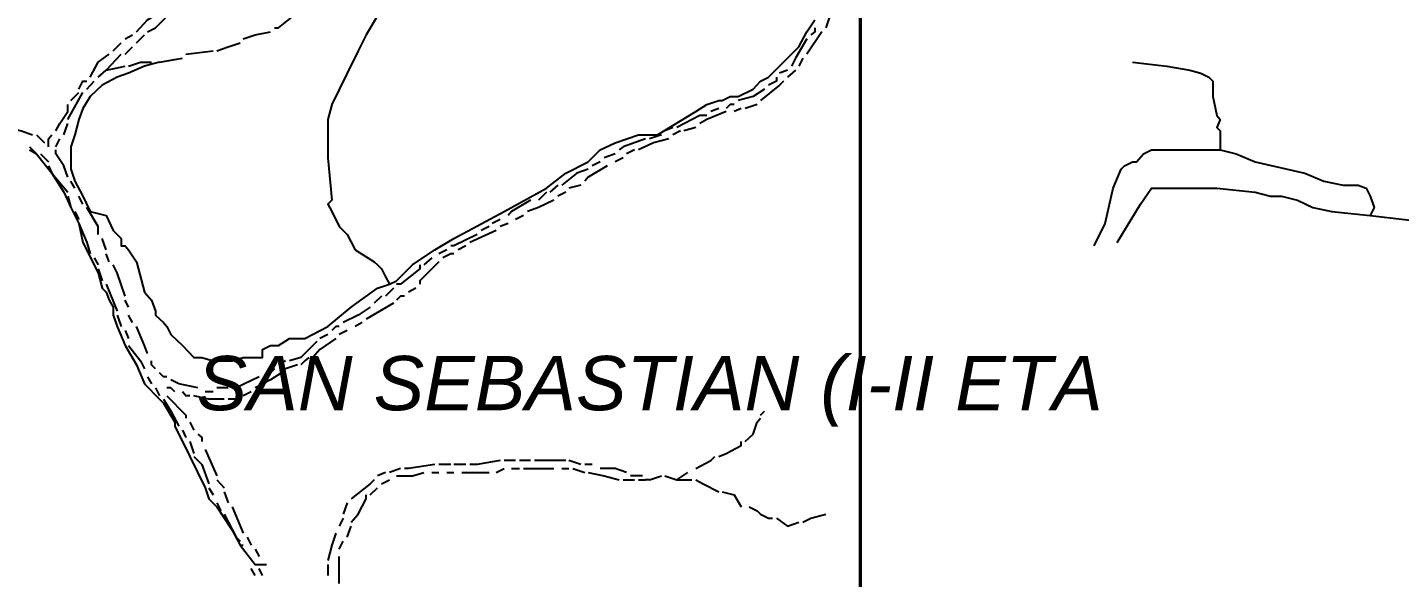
# Model space of a CAD drawing. Header units: millimetres. Extents: x -3588 to 75209, y -3737 to 38254.
# Drawn here: x 27553.7 to 28039, y 6453.4 to 6647.8 of the extents above; entities that cross this region are included whole.
import ezdxf

# ---------------------------------------------------------------- set-up
doc = ezdxf.new("R2010")
doc.units = ezdxf.units.MM
doc.layers.add('P', color=253, linetype='Continuous')
doc.layers.add('T', color=7, linetype='Continuous')

msp = doc.modelspace()

# ---------------------------------------------------------------- linework, layer by layer
at = {"layer": 'P', "const_width": 1.2}
msp.add_lwpolyline([(27848.251, -785.456), (27848.251, 8540.772)], dxfattribs=at)
at = {"layer": 'P'}
for points in [[(27691.015, 6696.584), (27687.062, 6681.621), (27685.653, 6676.26), (27684.229, 6670.898), (27681.7, 6661.296), (27677.459, 6651.982), (27673.507, 6645.212), (27670.69, 6639.563), (27666.737, 6631.657), (27661.376, 6620.647), (27659.967, 6615.285), (27659.967, 6611.333), (27659.967, 6601.73), (27661.376, 6586.767), (27659.967, 6585.358), (27661.376, 6582.814), (27663.904, 6577.453), (27666.737, 6574.636), (27669.554, 6569.275), (27676.339, 6565.034), (27677.459, 6563.914), (27678.868, 6562.489), (27680.292, 6559.673), (27681.7, 6557.128)], [(27592.208, 6646.333), (27596.161, 6650.574), (27600.402, 6653.102)], [(27596.161, 6646.333), (27598.993, 6647.741), (27604.355, 6653.102)], [(27641.051, 6647.741), (27642.459, 6647.741), (27647.821, 6651.982)], [(27681.7, 6557.128), (27684.229, 6558.264), (27689.878, 6563.914), (27697.784, 6569.275), (27704.554, 6573.228), (27722.35, 6582.814), (27737.313, 6591.008), (27744.083, 6596.369), (27751.989, 6600.322), (27756.214, 6604.563), (27761.591, 6607.092), (27769.769, 6609.924), (27776.538, 6609.924), (27790.094, 6618.102), (27794.047, 6620.647), (27798.287, 6622.055), (27799.408, 6622.055), (27802.24, 6623.463), (27803.649, 6623.463), (27805.057, 6623.463), (27810.418, 6626.008), (27812.963, 6628.841), (27815.78, 6630.249), (27821.141, 6635.61), (27826.502, 6640.971), (27829.335, 6646.333), (27832.151, 6650.574)], [(27837.513, 6651.982), (27836.104, 6647.741)], [(27588.255, 6643.788), (27590.799, 6645.212)], [(27592.208, 6642.38), (27595.04, 6645.212)], [(27630.04, 6643.788), (27634.265, 6645.212), (27639.643, 6646.333)], [(27834.696, 6646.333), (27829.335, 6638.427)], [(27832.151, 6647.741), (27832.151, 6646.333), (27830.743, 6645.212)], [(27584.03, 6639.563), (27586.846, 6642.38)], [(27588.255, 6638.427), (27589.391, 6639.563), (27590.799, 6640.971)], [(27609.716, 6638.427), (27619.318, 6639.563)], [(27620.726, 6639.563), (27624.679, 6640.971), (27628.904, 6642.38)], [(27829.335, 6643.788), (27825.382, 6637.018), (27823.973, 6634.202)], [(27600.402, 6635.61), (27595.04, 6634.202), (27589.391, 6631.657), (27585.438, 6630.249), (27580.077, 6627.416), (27575.836, 6623.463), (27573.291, 6619.238), (27571.883, 6615.285), (27570.475, 6609.924), (27569.066, 6605.683)], [(27575.836, 6630.249), (27578.669, 6635.61), (27582.605, 6638.427)], [(27581.485, 6632.777), (27586.846, 6638.427)], [(27589.391, 6634.202), (27593.616, 6635.61), (27597.569, 6635.61)], [(27600.402, 6635.61), (27608.579, 6637.018)], [(27827.926, 6637.018), (27826.502, 6634.202)], [(27944.513, 6635.61), (27956.644, 6634.202), (27964.838, 6632.777), (27968.775, 6631.657), (27971.608, 6630.249), (27973.016, 6628.841), (27973.016, 6626.008), (27973.016, 6623.463), (27974.424, 6616.694), (27975.561, 6615.285), (27974.424, 6612.453), (27975.561, 6611.333), (27975.561, 6607.092), (27975.561, 6604.563)], [(27578.669, 6630.249), (27581.485, 6632.777)], [(27581.485, 6632.777), (27588.255, 6634.202)], [(27818.612, 6630.249), (27818.612, 6628.841), (27815.78, 6627.416)], [(27822.565, 6632.777), (27819.732, 6631.657)], [(27825.382, 6632.777), (27822.565, 6630.249)], [(27567.93, 6615.285), (27573.291, 6624.888)], [(27569.066, 6622.055), (27571.883, 6624.888)], [(27571.883, 6626.008), (27573.291, 6628.841), (27574.716, 6628.841)], [(27574.716, 6626.008), (27577.244, 6628.841)], [(27814.371, 6626.008), (27810.418, 6623.463), (27805.057, 6622.055)], [(27821.141, 6628.841), (27819.732, 6627.416), (27812.963, 6622.055)], [(27563.705, 6611.333), (27565.113, 6613.877), (27567.93, 6618.102), (27567.93, 6620.647)], [(27803.649, 6620.647), (27802.24, 6620.647), (27800.816, 6619.238)], [(27811.827, 6620.647), (27807.602, 6619.238)], [(27794.047, 6616.694), (27791.502, 6616.694), (27783.324, 6612.453)], [(27800.816, 6618.102), (27794.047, 6615.285), (27791.502, 6613.877)], [(27798.287, 6619.238), (27795.455, 6618.102)], [(27806.177, 6619.238), (27803.649, 6618.102)], [(27544.789, 6612.453), (27546.197, 6612.453), (27551.558, 6611.333), (27555.511, 6609.924)], [(27566.522, 6609.924), (27567.93, 6613.877)], [(27781.916, 6612.453), (27779.083, 6611.333)], [(27784.732, 6611.333), (27781.916, 6609.924)], [(27790.094, 6612.453), (27785.853, 6611.333)], [(27554.391, 6605.683), (27556.92, 6603.139)], [(27556.92, 6609.924), (27559.752, 6607.092)], [(27561.16, 6605.683), (27561.16, 6608.516), (27562.281, 6609.924)], [(27563.705, 6605.683), (27565.113, 6608.516)], [(27569.066, 6605.683), (27569.066, 6601.73), (27569.066, 6597.777), (27570.475, 6593.552), (27573.291, 6588.191), (27575.836, 6582.814), (27581.485, 6581.406), (27584.03, 6576.044), (27585.438, 6574.636), (27586.846, 6573.228), (27586.846, 6570.683), (27588.255, 6570.683), (27589.391, 6569.275), (27592.208, 6565.034), (27595.04, 6554.311), (27597.569, 6551.479), (27598.993, 6547.542), (27598.993, 6546.117), (27601.81, 6543.589), (27602.93, 6542.164), (27604.355, 6539.348), (27608.579, 6535.395), (27612.532, 6531.154), (27615.365, 6531.154), (27619.318, 6530.034), (27622.135, 6530.034), (27626.088, 6530.034), (27630.04, 6531.154), (27634.265, 6531.154), (27636.81, 6531.154), (27636.81, 6533.987), (27639.643, 6535.395), (27642.459, 6535.395), (27646.412, 6537.939), (27649.229, 6537.939), (27651.774, 6537.939), (27659.967, 6542.164), (27668.145, 6548.95), (27677.459, 6555.72), (27681.7, 6557.128)], [(27772.313, 6608.516), (27764.408, 6605.683), (27762.999, 6604.563)], [(27780.491, 6608.516), (27775.13, 6607.092), (27769.769, 6604.563)], [(27777.963, 6609.924), (27773.722, 6608.516)], [(27554.391, 6604.563), (27556.92, 6603.139), (27562.281, 6596.369), (27566.522, 6589.599), (27569.066, 6584.238), (27571.883, 6578.589), (27573.291, 6571.803), (27578.669, 6561.081), (27580.077, 6555.72), (27581.485, 6554.311), (27582.605, 6551.479), (27584.03, 6548.95), (27584.03, 6546.117), (27585.438, 6542.164), (27588.255, 6535.395), (27592.208, 6528.625), (27595.04, 6521.84), (27600.402, 6516.479)], [(27558.344, 6603.139), (27561.16, 6600.322)], [(27567.93, 6594.961), (27566.522, 6598.914), (27563.705, 6603.139), (27563.705, 6604.563)], [(27761.591, 6603.139), (27757.638, 6601.73)], [(27764.408, 6601.73), (27761.591, 6600.322)], [(27768.361, 6604.563), (27765.528, 6603.139)], [(27930.958, 6570.683), (27934.911, 6578.589), (27937.728, 6591.008), (27940.561, 6597.777), (27941.681, 6598.914), (27944.513, 6600.322), (27945.922, 6600.322), (27948.45, 6603.139), (27951.283, 6604.563), (27956.644, 6604.563), (27960.885, 6604.563), (27964.838, 6604.563), (27970.199, 6604.563), (27975.561, 6604.563)], [(27975.561, 6604.563), (27981.21, 6603.139), (27987.98, 6600.322), (28005.488, 6596.369)], [(27561.16, 6598.914), (27562.281, 6596.369), (27567.93, 6589.599)], [(27751.989, 6597.777), (27748.036, 6596.369), (27742.675, 6592.128)], [(27758.758, 6598.914), (27751.989, 6594.961), (27750.852, 6593.552)], [(27756.214, 6600.322), (27753.397, 6598.914)], [(28005.488, 6596.369), (28012.257, 6593.552), (28019.027, 6592.128), (28024.388, 6592.128), (28027.221, 6591.008), (28028.629, 6588.191), (28030.037, 6584.238), (28028.629, 6581.406)], [(27570.475, 6591.008), (27569.066, 6593.552)], [(27741.266, 6592.128), (27738.434, 6589.599)], [(27749.444, 6592.128), (27745.203, 6591.008)], [(27939.136, 6571.803), (27947.33, 6585.358), (27951.283, 6591.008), (27958.053, 6591.008), (27974.424, 6591.008), (27987.98, 6589.599), (27993.341, 6588.191), (27997.294, 6588.191), (28002.943, 6586.767), (28008.304, 6584.238), (28015.074, 6582.814), (28028.629, 6581.406)], [(27567.93, 6588.191), (27569.066, 6584.238)], [(27573.291, 6585.358), (27571.883, 6588.191)], [(27731.664, 6586.767), (27724.878, 6582.814), (27723.758, 6581.406)], [(27739.842, 6586.767), (27734.481, 6584.238), (27730.528, 6582.814)], [(27737.313, 6589.599), (27734.481, 6586.767)], [(27744.083, 6589.599), (27741.266, 6588.191)], [(27570.475, 6582.814), (27571.883, 6579.997)], [(27578.669, 6574.636), (27578.669, 6577.453), (27574.716, 6584.238)], [(27729.119, 6581.406), (27726.303, 6579.997)], [(28028.629, 6581.406), (28040.76, 6579.997), (28051.498, 6578.589), (28071.823, 6578.589), (28073.231, 6577.453), (28076.048, 6574.636), (28077.456, 6565.034), (28078.593, 6563.914), (28081.409, 6559.673)], [(27571.883, 6578.589), (27574.716, 6571.803), (27575.836, 6567.866)], [(27716.989, 6577.453), (27714.156, 6576.044)], [(27720.942, 6579.997), (27718.109, 6578.589)], [(27723.758, 6578.589), (27720.942, 6577.453)], [(27581.485, 6569.275), (27580.077, 6573.228)], [(27712.748, 6574.636), (27704.554, 6570.683), (27703.433, 6570.683)], [(27719.517, 6576.044), (27710.203, 6571.803)], [(27582.605, 6565.034), (27581.485, 6567.866)], [(27702.025, 6569.275), (27699.193, 6567.866)], [(27704.554, 6567.866), (27703.433, 6567.866), (27700.617, 6566.442)], [(27708.795, 6570.683), (27705.978, 6569.275)], [(27577.244, 6566.442), (27578.669, 6563.914)], [(27578.669, 6562.489), (27580.077, 6558.264)], [(27588.255, 6552.903), (27585.438, 6561.081), (27584.03, 6563.914)], [(27692.423, 6563.914), (27692.423, 6562.489), (27685.653, 6557.128), (27684.229, 6557.128)], [(27699.193, 6565.034), (27696.664, 6562.489), (27692.423, 6558.264), (27692.423, 6557.128)], [(27696.664, 6566.442), (27693.831, 6563.914)], [(27581.485, 6557.128), (27585.438, 6547.542)], [(27678.868, 6552.903), (27676.339, 6550.358)], [(27683.109, 6555.72), (27680.292, 6552.903)], [(27687.062, 6552.903), (27685.653, 6552.903), (27684.229, 6551.479)], [(27691.015, 6555.72), (27688.47, 6554.311)], [(27589.391, 6548.95), (27588.255, 6551.479)], [(27674.915, 6548.95), (27670.69, 6546.117), (27665.329, 6543.589)], [(27683.109, 6550.358), (27673.507, 6544.709)], [(27585.438, 6546.117), (27586.846, 6542.164)], [(27590.799, 6543.589), (27589.391, 6546.117)], [(27672.098, 6543.589), (27669.554, 6542.164)], [(27588.255, 6540.756), (27589.391, 6537.939)], [(27596.161, 6532.578), (27595.04, 6535.395), (27592.208, 6542.164)], [(27662.784, 6537.939), (27657.135, 6533.987), (27654.59, 6531.154)], [(27659.967, 6539.348), (27657.135, 6537.939)], [(27663.904, 6542.164), (27662.784, 6542.164), (27661.376, 6540.756)], [(27666.737, 6540.756), (27663.904, 6539.348)], [(27589.391, 6535.395), (27593.616, 6530.034), (27595.04, 6527.217)], [(27656.014, 6536.803), (27650.365, 6531.154), (27646.412, 6530.034)], [(27598.993, 6527.217), (27597.569, 6528.625), (27597.569, 6530.034)], [(27645.004, 6530.034), (27642.459, 6528.625)], [(27649.229, 6528.625), (27645.004, 6527.217)], [(27653.182, 6531.154), (27651.774, 6530.034), (27650.365, 6528.625)], [(27596.161, 6524.384), (27597.569, 6521.84)], [(27602.93, 6524.384), (27601.81, 6524.384), (27600.402, 6525.793)], [(27613.941, 6520.431), (27607.171, 6521.84), (27604.355, 6523.264)], [(27635.69, 6524.384), (27627.496, 6520.431), (27626.088, 6520.431)], [(27643.58, 6525.793), (27639.643, 6523.264), (27634.265, 6520.431)], [(27641.051, 6527.217), (27639.643, 6525.793), (27638.218, 6525.793)], [(27598.993, 6520.431), (27600.402, 6517.615)], [(27605.763, 6519.023), (27604.355, 6520.431), (27602.93, 6520.431)], [(27611.124, 6517.615), (27609.716, 6517.615), (27608.579, 6519.023)], [(27619.318, 6519.023), (27616.485, 6519.023)], [(27624.679, 6520.431), (27620.726, 6520.431)], [(27632.857, 6519.023), (27630.04, 6517.615)], [(27600.402, 6516.479), (27601.81, 6515.07), (27605.763, 6508.301), (27605.763, 6506.892), (27611.124, 6496.154)], [(27601.81, 6516.479), (27604.355, 6512.254), (27607.171, 6506.892)], [(27602.93, 6517.615), (27609.716, 6510.829), (27609.716, 6509.709)], [(27623.255, 6516.479), (27617.894, 6516.479), (27612.532, 6517.615)], [(27628.904, 6516.479), (27624.679, 6516.479)], [(27807.602, 6501.515), (27810.418, 6504.06), (27811.827, 6508.301), (27812.963, 6509.709)], [(27812.963, 6510.829), (27814.371, 6512.254)], [(27608.579, 6505.468), (27609.716, 6502.939)], [(27611.124, 6508.301), (27612.532, 6505.468)], [(27613.941, 6504.06), (27615.365, 6502.939), (27615.365, 6501.515)], [(27611.124, 6501.515), (27612.532, 6497.29)], [(27616.485, 6498.698), (27620.726, 6489.384)], [(27798.287, 6496.154), (27800.816, 6497.29), (27806.177, 6500.107), (27806.177, 6501.515)], [(27611.124, 6496.154), (27616.485, 6485.143)], [(27612.532, 6496.154), (27615.365, 6493.337), (27617.894, 6486.568)], [(27720.942, 6494.745), (27712.748, 6493.337), (27710.203, 6493.337)], [(27726.303, 6494.745), (27724.878, 6494.745), (27722.35, 6494.745)], [(27731.664, 6494.745), (27727.711, 6494.745)], [(27744.083, 6494.745), (27733.072, 6494.745)], [(27749.444, 6493.337), (27745.203, 6494.745)], [(27790.094, 6491.929), (27795.455, 6494.745), (27796.863, 6496.154)], [(27680.292, 6490.504), (27677.459, 6489.384)], [(27685.653, 6491.929), (27681.7, 6490.504)], [(27684.229, 6489.384), (27689.878, 6489.384), (27693.831, 6490.504)], [(27697.784, 6493.337), (27688.47, 6491.929), (27687.062, 6491.929)], [(27696.664, 6490.504), (27699.193, 6490.504)], [(27703.433, 6493.337), (27699.193, 6493.337)], [(27702.025, 6490.504), (27704.554, 6490.504)], [(27708.795, 6493.337), (27704.554, 6493.337)], [(27707.386, 6490.504), (27716.989, 6490.504)], [(27719.517, 6490.504), (27722.35, 6491.929)], [(27724.878, 6491.929), (27727.711, 6491.929)], [(27729.119, 6491.929), (27737.313, 6491.929), (27739.842, 6491.929)], [(27742.675, 6491.929), (27745.203, 6491.929)], [(27746.628, 6491.929), (27750.852, 6490.504)], [(27753.397, 6493.337), (27751.989, 6493.337), (27750.852, 6493.337)], [(27751.989, 6490.504), (27757.638, 6489.384), (27762.999, 6487.976)], [(27765.528, 6490.504), (27761.591, 6491.929), (27756.214, 6491.929)], [(27771.177, 6489.384), (27769.769, 6489.384), (27766.952, 6489.384)], [(27773.722, 6487.976), (27777.963, 6489.384)], [(27779.083, 6489.384), (27783.324, 6487.976)], [(27783.324, 6487.976), (27787.277, 6490.504)], [(27616.485, 6485.143), (27617.894, 6481.19), (27620.726, 6478.374), (27626.088, 6470.18), (27628.904, 6464.819), (27634.265, 6458.049), (27638.218, 6458.049)], [(27617.894, 6485.143), (27619.318, 6482.615)], [(27620.726, 6487.976), (27623.255, 6485.143)], [(27676.339, 6487.976), (27674.915, 6486.568), (27668.145, 6481.19)], [(27674.915, 6482.615), (27677.459, 6485.143)], [(27678.868, 6486.568), (27681.7, 6487.976)], [(27764.408, 6487.976), (27766.952, 6487.976), (27768.361, 6487.976)], [(27769.769, 6487.976), (27771.177, 6487.976), (27772.313, 6487.976)], [(27773.722, 6487.976), (27772.313, 6487.976)], [(27783.324, 6487.976), (27788.685, 6487.976)], [(27790.094, 6487.976), (27792.638, 6486.568), (27798.287, 6483.735)], [(27620.726, 6479.782), (27622.135, 6476.965)], [(27623.255, 6483.735), (27624.679, 6479.782)], [(27666.737, 6479.782), (27665.329, 6475.829)], [(27668.145, 6473.012), (27670.69, 6475.829), (27673.507, 6481.19), (27673.507, 6482.615)], [(27799.408, 6483.735), (27803.649, 6482.615), (27806.177, 6478.374)], [(27623.255, 6475.829), (27627.496, 6467.651), (27628.904, 6466.243)], [(27626.088, 6478.374), (27630.04, 6469.06)], [(27665.329, 6474.421), (27663.904, 6471.604)], [(27809.01, 6478.374), (27811.827, 6476.965), (27812.963, 6475.829), (27815.78, 6474.421), (27817.188, 6474.421)], [(27818.612, 6474.421), (27822.565, 6471.604), (27826.502, 6473.012)], [(27827.926, 6473.012), (27830.743, 6474.421), (27836.104, 6475.829)], [(27666.737, 6467.651), (27668.145, 6471.604)], [(27628.904, 6464.819), (27630.04, 6464.819)], [(27631.449, 6467.651), (27632.857, 6464.819)], [(27662.784, 6469.06), (27661.376, 6464.819), (27659.967, 6459.457)], [(27663.904, 6463.41), (27665.329, 6466.243)], [(27634.265, 6463.41), (27635.69, 6460.866)], [(27663.904, 6451.279), (27663.904, 6455.504), (27663.904, 6460.866)], [(27634.265, 6454.096), (27632.857, 6456.641)], [(27636.81, 6454.096), (27635.69, 6456.641)], [(27659.967, 6458.049), (27659.967, 6455.504), (27659.967, 6454.096)]]:
    msp.add_lwpolyline(points, dxfattribs=at)

# ---------------------------------------------------------------- texts
at = {"layer": 'T', "insert": (27613.525, 6531.73), "char_height": 19.20446, "attachment_point": 1}
msp.add_mtext('{\\fArial|b0|i1|c0|p18;SAN SEBASTIAN (I-II ETA}', dxfattribs=at)

doc.saveas('drawing.dxf')
